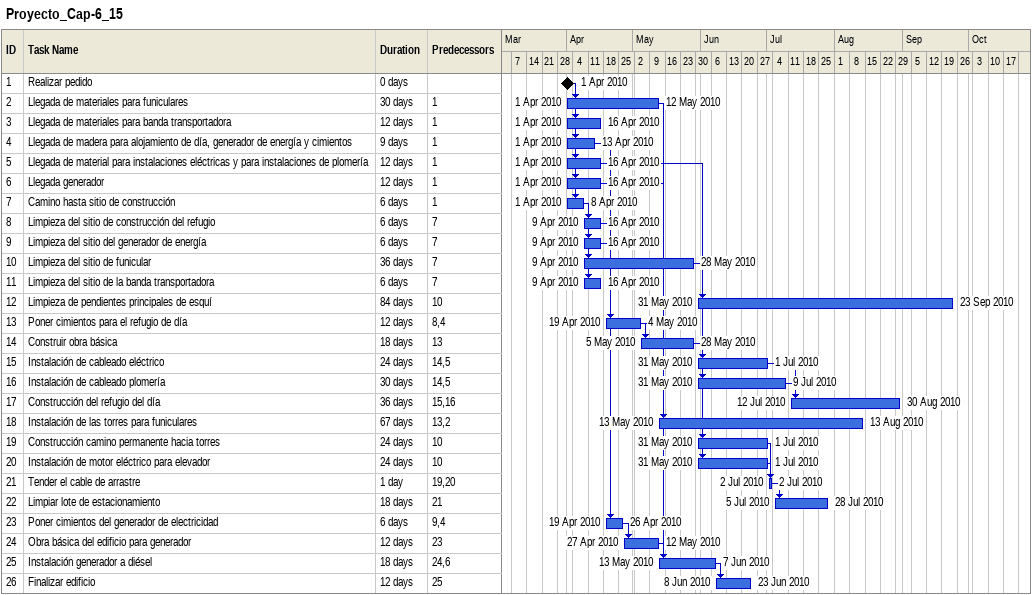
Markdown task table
Proyecto_Cap-6_15

| ID | Task | Duration | Start | Finish | Predecessors |
|---|---|---|---|---|---|
| 1 | Realizar pedido | 0d | 2010-04-01 | 2010-04-01 |  |
| 2 | Llegada de materiales para funiculares | 30d | 2010-04-01 | 2010-05-12 | 1 |
| 3 | Llegada de materiales para banda transportadora | 12d | 2010-04-01 | 2010-04-16 | 1 |
| 4 | Llegada de madera para alojamiento de día, generador de energía y cimientos | 9d | 2010-04-01 | 2010-04-13 | 1 |
| 5 | Llegada de material para instalaciones eléctricas y para instalaciones de plomería | 12d | 2010-04-01 | 2010-04-16 | 1 |
| 6 | Llegada generador | 12d | 2010-04-01 | 2010-04-16 | 1 |
| 7 | Camino hasta sitio de construcción | 6d | 2010-04-01 | 2010-04-08 | 1 |
| 8 | Limpieza del sitio de construcción del refugio | 6d | 2010-04-09 | 2010-04-16 | 7 |
| 9 | Limpieza del sitio del generador de energía | 6d | 2010-04-09 | 2010-04-16 | 7 |
| 10 | Limpieza del sitio de funicular | 36d | 2010-04-09 | 2010-05-28 | 7 |
| 11 | Limpieza del sitio de la banda transportadora | 6d | 2010-04-09 | 2010-04-16 | 7 |
| 12 | Limpieza de pendientes principales de esquí | 84d | 2010-05-31 | 2010-09-23 | 10 |
| 13 | Poner cimientos para el refugio de día | 12d | 2010-04-19 | 2010-05-04 | 8, 4 |
| 14 | Construir obra básica | 18d | 2010-05-05 | 2010-05-28 | 13 |
| 15 | Instalación de cableado eléctrico | 24d | 2010-05-31 | 2010-07-01 | 14, 5 |
| 16 | Instalación de cableado plomería | 30d | 2010-05-31 | 2010-07-09 | 14, 5 |
| 17 | Construcción del refugio del día | 36d | 2010-07-12 | 2010-08-30 | 15, 16 |
| 18 | Instalación de las torres para funiculares | 67d | 2010-05-13 | 2010-08-13 | 13, 2 |
| 19 | Construcción camino permanente hacia torres | 24d | 2010-05-31 | 2010-07-01 | 10 |
| 20 | Instalación de motor eléctrico para elevador | 24d | 2010-05-31 | 2010-07-01 | 10 |
| 21 | Tender el cable de arrastre | 1d | 2010-07-02 | 2010-07-02 | 19, 20 |
| 22 | Limpiar lote de estacionamiento | 18d | 2010-07-05 | 2010-07-28 | 21 |
| 23 | Poner cimientos del generador de electricidad | 6d | 2010-04-19 | 2010-04-26 | 9, 4 |
| 24 | Obra básica del edificio para generador | 12d | 2010-04-27 | 2010-05-12 | 23 |
| 25 | Instalación generador a diésel | 18d | 2010-05-13 | 2010-06-07 | 24, 6 |
| 26 | Finalizar edificio | 12d | 2010-06-08 | 2010-06-23 | 25 |
